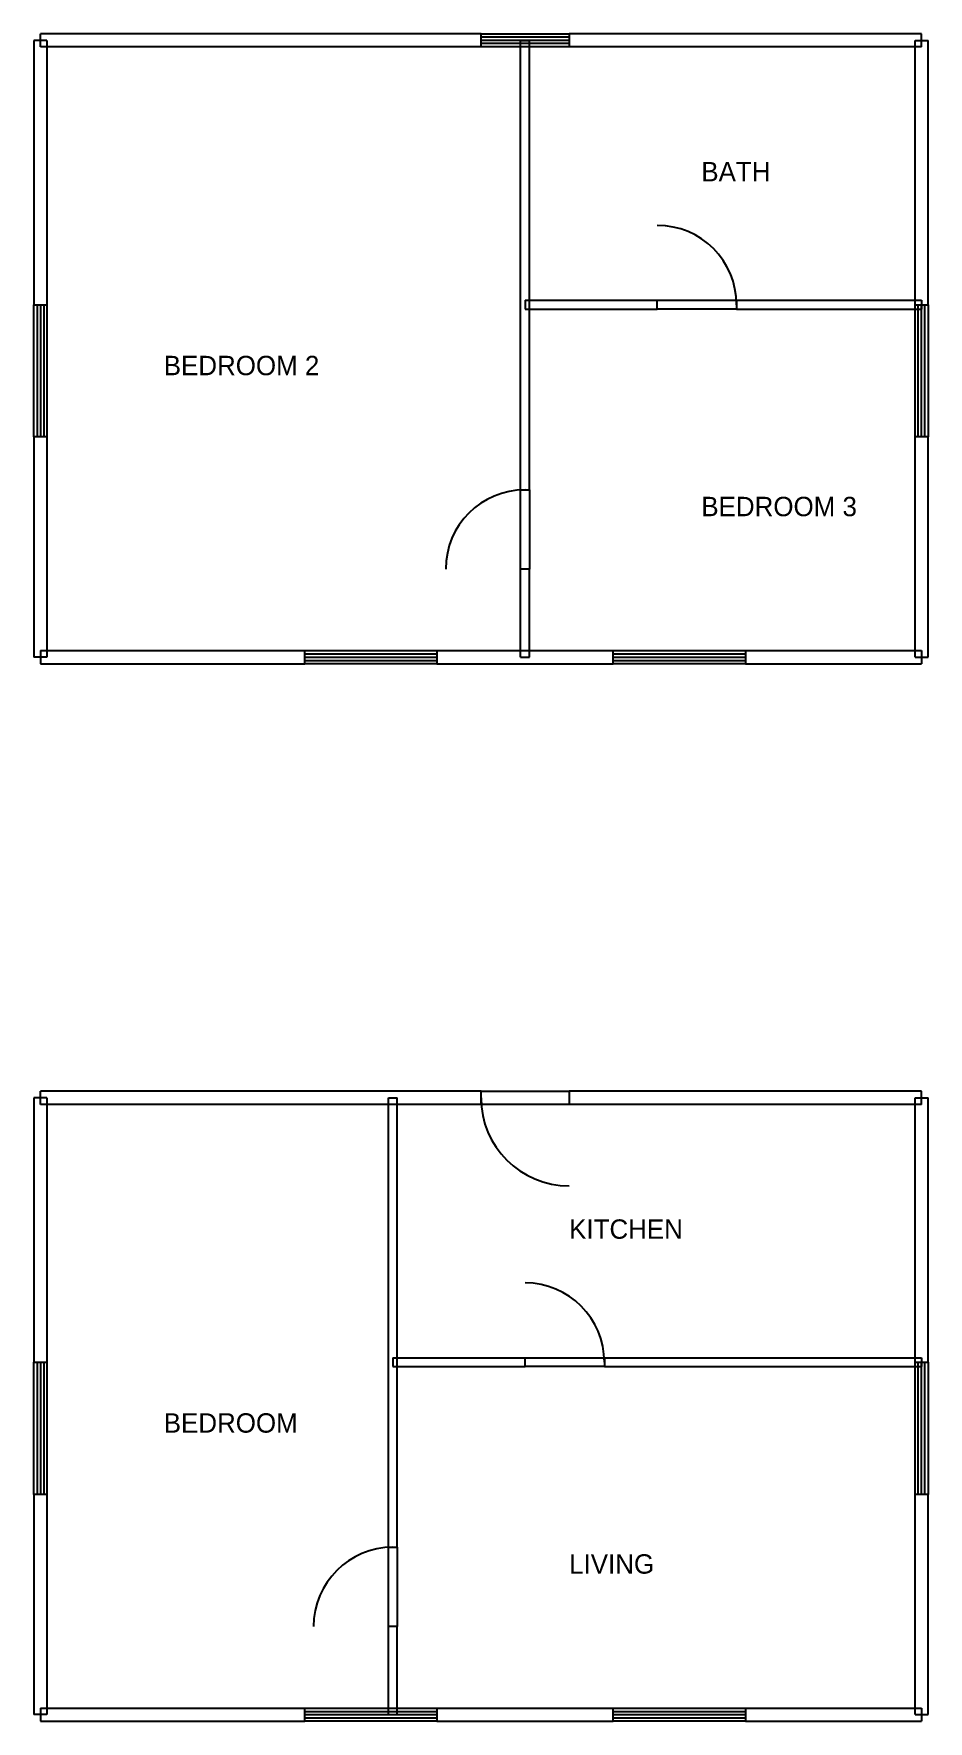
# Model space of a CAD drawing. Header units: metres. Extents: x -0.1 to 10.1, y -0.1 to 19.1.
import ezdxf

# ---------------------------------------------------------------- set-up
doc = ezdxf.new("R2010")
doc.units = ezdxf.units.M
for name, color, linetype in [('A-ANNO-TEXT', 2, 'Continuous'), ('A-DOOR', 3, 'Continuous'), ('A-GLAZ', 4, 'Continuous'), ('FF-WALL', 7, 'Continuous'), ('GF-WALL', 7, 'Continuous')]:
    doc.layers.add(name, color=color, linetype=linetype)

msp = doc.modelspace()

# ---------------------------------------------------------------- linework, layer by layer
at = {"layer": 'A-DOOR'}
for points in [[(7, 16.05), (7.9, 16.05), (7.9, 15.95), (7, 15.95)], [(5.45, 13), (5.45, 13.9), (5.55, 13.9), (5.55, 13)], [(6, 6.925), (5, 6.925), (5, 7.075), (6, 7.075)], [(5.5, 4.05), (6.4, 4.05), (6.4, 3.95), (5.5, 3.95)], [(3.95, 1), (3.95, 1.9), (4.05, 1.9), (4.05, 1)]]:
    msp.add_lwpolyline(points, close=True, dxfattribs=at)
for centre, radius, start, end in [((7, 16), 0.9, 0, 90), ((5.5, 13), 0.9, 90, 180), ((6, 7), 1, 180, 270), ((5.5, 4), 0.9, 0, 90), ((4, 1), 0.9, 90, 180)]:
    msp.add_arc(centre, radius, start, end, dxfattribs=at)
at = {"layer": 'A-GLAZ'}
for p, q in [((6, 19.0375), (5, 19.0375)), ((6, 19), (5, 19)), ((6, 18.9625), (5, 18.9625)), ((-0.0375, 16), (-0.0375, 14.5)), ((0, 16), (0, 14.5)), ((0.0375, 16), (0.0375, 14.5)), ((9.9625, 14.5), (9.9625, 16)), ((10, 14.5), (10, 16)), ((10.0375, 14.5), (10.0375, 16)), ((3, 12.0375), (4.5, 12.0375)), ((3, 12), (4.5, 12)), ((3, 11.9625), (4.5, 11.9625)), ((6.5, 12.0375), (8, 12.0375)), ((6.5, 12), (8, 12)), ((6.5, 11.9625), (8, 11.9625)), ((-0.0375, 4), (-0.0375, 2.5)), ((0, 4), (0, 2.5)), ((0.0375, 4), (0.0375, 2.5)), ((9.9625, 2.5), (9.9625, 4)), ((10, 2.5), (10, 4)), ((10.0375, 2.5), (10.0375, 4)), ((3, 0.0375), (4.5, 0.0375)), ((3, 0), (4.5, 0)), ((6.5, 0.0375), (8, 0.0375)), ((6.5, 0), (8, 0)), ((3, -0.0375), (4.5, -0.0375)), ((6.5, -0.0375), (8, -0.0375))]:
    msp.add_line(p, q, dxfattribs=at)
for points in [[(6, 18.925), (5, 18.925), (5, 19.075), (6, 19.075)], [(0.075, 16), (0.075, 14.5), (-0.075, 14.5), (-0.075, 16)], [(9.925, 14.5), (9.925, 16), (10.075, 16), (10.075, 14.5)], [(3, 12.075), (4.5, 12.075), (4.5, 11.925), (3, 11.925)], [(6.5, 12.075), (8, 12.075), (8, 11.925), (6.5, 11.925)], [(0.075, 4), (0.075, 2.5), (-0.075, 2.5), (-0.075, 4)], [(9.925, 2.5), (9.925, 4), (10.075, 4), (10.075, 2.5)], [(3, 0.075), (4.5, 0.075), (4.5, -0.075), (3, -0.075)], [(6.5, 0.075), (8, 0.075), (8, -0.075), (6.5, -0.075)]]:
    msp.add_lwpolyline(points, close=True, dxfattribs=at)
at = {"layer": 'FF-WALL'}
for p, q in [((-0.075, 19), (-0.075, 16)), ((0.075, 19), (-0.075, 19)), ((5, 19.075), (0, 19.075)), ((0, 18.925), (0, 19.075)), ((0.075, 19), (0.075, 16)), ((5.45, 13.9), (5.45, 19)), ((5.45, 19), (5.55, 19)), ((5.55, 13.9), (5.55, 19)), ((10, 19.075), (6, 19.075)), ((9.925, 16), (9.925, 19)), ((9.925, 19), (10.075, 19)), ((10, 18.925), (10, 19.075)), ((10.075, 16), (10.075, 19)), ((5, 18.925), (0, 18.925)), ((10, 18.925), (6, 18.925)), ((5.5, 16.05), (7, 16.05)), ((5.5, 16.05), (5.5, 15.95)), ((5.5, 15.95), (7, 15.95)), ((7.9, 16.05), (10, 16.05)), ((7.9, 15.95), (10, 15.95)), ((10, 16.05), (10, 15.95)), ((-0.075, 14.5), (-0.075, 12)), ((0.075, 14.5), (0.075, 12)), ((9.925, 12), (9.925, 14.5)), ((10.075, 12), (10.075, 14.5)), ((5.45, 12), (5.45, 13)), ((5.55, 12), (5.55, 13)), ((0, 12.075), (3, 12.075)), ((0, 12.075), (0, 11.925)), ((4.5, 12.075), (6.5, 12.075)), ((8, 12.075), (10, 12.075)), ((10, 12.075), (10, 11.925)), ((0.075, 12), (-0.075, 12)), ((0, 11.925), (3, 11.925)), ((4.5, 11.925), (6.5, 11.925)), ((5.45, 12), (5.55, 12)), ((8, 11.925), (10, 11.925)), ((9.925, 12), (10.075, 12))]:
    msp.add_line(p, q, dxfattribs=at)
at = {"layer": 'GF-WALL'}
for p, q in [((-0.075, 7), (-0.075, 4)), ((0.075, 7), (-0.075, 7)), ((5, 7.075), (0, 7.075)), ((0, 6.925), (0, 7.075)), ((5, 6.925), (0, 6.925)), ((0.075, 7), (0.075, 4)), ((3.95, 1.9), (3.95, 7)), ((3.95, 7), (4.05, 7)), ((4.05, 1.9), (4.05, 7)), ((10, 7.075), (6, 7.075)), ((10, 6.925), (6, 6.925)), ((9.925, 4), (9.925, 7)), ((9.925, 7), (10.075, 7)), ((10, 6.925), (10, 7.075)), ((10.075, 4), (10.075, 7)), ((4, 4.05), (5.5, 4.05)), ((4, 4.05), (4, 3.95)), ((6.4, 4.05), (10, 4.05)), ((10, 4.05), (10, 3.95)), ((4, 3.95), (5.5, 3.95)), ((6.4, 3.95), (10, 3.95)), ((-0.075, 2.5), (-0.075, 0)), ((0.075, 2.5), (0.075, 0)), ((9.925, 0), (9.925, 2.5)), ((10.075, 0), (10.075, 2.5)), ((3.95, 0), (3.95, 1)), ((4.05, 0), (4.05, 1)), ((0.075, 0), (-0.075, 0)), ((0, 0.075), (3, 0.075)), ((0, 0.075), (0, -0.075)), ((3.95, 0), (4.05, 0)), ((4.5, 0.075), (6.5, 0.075)), ((8, 0.075), (10, 0.075)), ((9.925, 0), (10.075, 0)), ((10, 0.075), (10, -0.075)), ((0, -0.075), (3, -0.075)), ((4.5, -0.075), (6.5, -0.075)), ((8, -0.075), (10, -0.075))]:
    msp.add_line(p, q, dxfattribs=at)

# ---------------------------------------------------------------- texts
at = {"layer": 'A-ANNO-TEXT'}
for s, p in [('BATH', (7.5, 17.4)), ('BEDROOM 2', (1.4, 15.2)), ('BEDROOM 3', (7.5, 13.6)), ('KITCHEN', (6, 5.4)), ('BEDROOM', (1.4, 3.2)), ('LIVING', (6, 1.6))]:
    msp.add_text(s, height=0.22, dxfattribs=at).set_placement(p)

doc.saveas('drawing.dxf')
